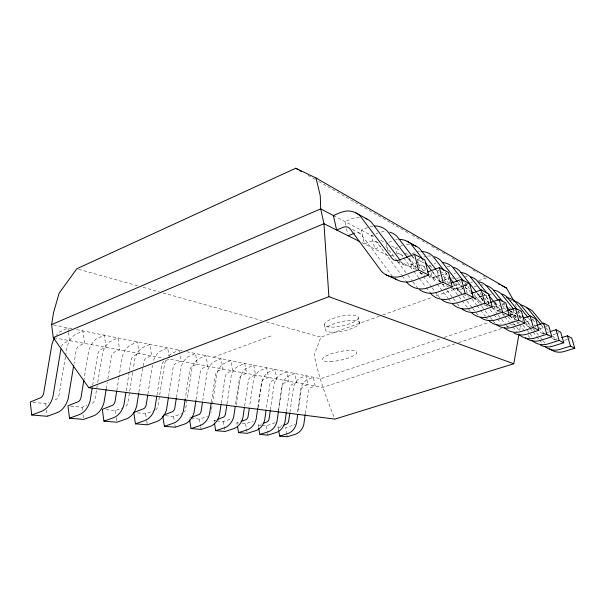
<?xml version="1.0" encoding="UTF-8"?>
<svg xmlns="http://www.w3.org/2000/svg" width="605" height="605" viewBox="0 0 605 605"><rect width="100%" height="100%" fill="white"/><g stroke="black" fill="none" stroke-linecap="round" stroke-linejoin="round"><path stroke-width="0.45" stroke-dasharray="3.02 2.27" d="M305.328 413.608L308.444 391.707A4.477 3.842 -80.2 0 1 311.416 387.344L315.182 386.096L313.352 377.21L306.682 379.857A13.877 11.903 -80.2 0 0 300.935 388.327L297.418 412.897M286.475 411.461L289.787 388.493A4.636 3.925 -79.9 0 1 292.843 383.971L296.7 382.67L294.854 373.489L288.025 376.242A14.361 12.168 -79.9 0 0 282.119 385.014L278.398 410.697M289.939 412.194L293.561 387.026A14.066 12.009 -80 0 1 299.377 378.435L306.107 375.75L307.937 384.75L304.141 386.02A4.537 3.88 -80 0 0 301.131 390.452L297.962 412.648M270.39 409.925L274.224 383.623A14.565 12.274 -79.7 0 1 280.198 374.722L287.095 371.931L288.933 381.241L285.046 382.557A4.704 3.963 -79.7 0 0 281.953 387.147L278.58 410.432M257.874 407.407L261.375 383.6A4.87 4.054 -79.5 0 1 264.559 378.843L268.544 377.459L266.699 367.832L259.636 370.744A15.095 12.554 -79.5 0 0 253.48 379.97L249.555 406.552M258.108 407.664L261.957 381.46A14.875 12.44 -79.6 0 1 268.038 372.37L275.033 369.504L276.878 379.002L272.931 380.356A4.802 4.016 -79.6 0 0 269.785 385.045L266.268 409.131M244.639 405.985L248.292 381.347A4.984 4.106 -79.3 0 1 251.529 376.476L255.575 375.062L253.729 365.223L246.56 368.211A15.435 12.72 -79.3 0 0 240.306 377.649L236.207 405.093M221.233 403.24L225.136 377.354A5.173 4.197 -79 0 1 228.471 372.294L232.615 370.812L230.77 360.603L223.427 363.726A16.032 13 -79 0 0 216.983 373.542L211.069 412.534M227.004 403.898L231.186 376.045A15.669 12.834 -79.2 0 1 237.515 366.456L244.753 363.416L246.598 373.406L242.514 374.843A5.059 4.144 -79.2 0 0 239.24 379.781L235.368 405.721M211.326 402.257L215.365 375.667A5.256 4.235 -78.9 0 1 218.738 370.525L222.927 369.02L221.082 358.659L213.671 361.835A16.29 13.121 -78.9 0 0 207.144 371.81L202.781 400.351M196.035 399.633L200.111 373.043A5.385 4.288 -78.8 0 1 203.552 367.772L207.802 366.222L205.972 355.619L198.44 358.886A16.683 13.295 -78.8 0 0 191.793 369.103L185.538 409.645A5.263 4.129 -81.2 0 1 184.343 412.013M176.448 397.477L181.145 367.235A16.955 13.408 -78.7 0 1 187.875 356.844L195.476 353.509L197.306 364.278L193.018 365.859A5.475 4.326 -78.7 0 0 189.531 371.22L185.357 398.241M156.967 395.156L161.497 366.388A5.71 4.424 -78.4 0 1 165.089 360.792L169.491 359.136L167.683 347.92L159.886 351.422A17.681 13.703 -78.4 0 0 152.944 362.266M168.613 396.373L172.992 368.369A5.611 4.386 -78.5 0 1 176.539 362.871L180.895 361.245L179.534 352.972M138.893 392.169L143.491 363.287A5.861 4.477 -78.3 0 1 147.159 357.54L151.621 355.831L149.836 344.328L141.918 347.943A18.15 13.877 -78.3 0 0 134.847 359.075L133.312 368.657M147.915 394.044L152.475 365.246M126.188 390.822L129.319 371.334M129.47 370.404L130.96 361.132A5.967 4.515 -78.2 0 1 134.673 355.279L139.18 353.524L137.411 341.833L129.417 345.515A18.475 13.998 -78.2 0 0 122.248 356.859L119.049 376.65M132.714 372.385L127.791 403.111A5.725 4.311 -80.5 0 1 125.545 406.613M106.23 388.826L107.274 382.428M107.871 378.768L111.29 357.736A6.126 4.575 -78.1 0 1 115.079 351.724L119.654 349.909L117.914 337.915L109.792 341.719A18.989 14.172 -78.1 0 0 102.487 353.38L97.39 384.508M116.803 390.55L118.898 377.58M92.678 385.173L97.571 355.377A6.247 4.613 -78 0 1 101.406 349.244L106.034 347.391L104.31 335.178L96.112 339.065A19.345 14.286 -78 0 0 88.701 350.953L84.027 379.259M97.239 385.438L94.955 399.398A5.982 4.394 -80.2 0 1 92.641 403.059L90.931 404.004M65.408 356.889L58.972 395.33A6.269 4.477 -79.9 0 1 56.583 399.171L53.187 400.79M65.567 355.974L67.042 347.134A19.904 14.46 -77.9 0 1 74.604 334.898L82.923 330.874L84.609 343.428L79.913 345.342A6.421 4.666 -77.9 0 0 75.996 351.656L74.007 363.62M519.642 330.413L520.459 325.785M379.343 316.211L320.862 337.144L314.252 355.15C318.774 377.187 326.36 398.294 334.928 419.106M275.177 422.759L266.208 425.852L261.708 425.398M367.606 227.571L361.268 230.157L364.46 243.906L370.774 241.372A7.336 6.33 -63.2 0 1 378.095 243.868L401.637 275.23M373.134 234.944L371.591 235.572L374.76 249.041L380.976 246.59M376.219 233.704L377.762 233.076M388.849 242.25L392.274 240.888M402.325 245.494L395.572 248.141L396.903 253.646M390.278 256.021L393.749 254.675M412.134 253.82L415.431 252.55M417.246 259.5L419.696 258.562M32.988 402.317L45.753 403.603L49.058 402.355M423.114 260.528L408.027 265.845A7.729 6.814 -61.3 0 1 403.089 264.12L400.812 261.11M416.081 266.011L411.907 267.584L408.829 255.091M429.278 265.807L430.866 265.209M434.05 264.014L435.638 263.417M422.766 270.851L426.049 269.618M213.618 357.154L271.146 335.934M70.588 406.114L82.061 407.271L86.901 405.486M440.137 275.547L432.416 278.005A7.298 6.549 -60.2 0 1 429.058 277.347M440.977 275.237L446.845 273.082M443.087 280.41L439.918 281.559L436.931 269.815M443.881 280.115L445.461 279.54A6.186 5.619 -60.2 0 1 448.441 279.291M456.662 278.587L460.208 277.294M451.625 286.74L456.276 285.068A6.02 5.505 -59.4 0 1 461.721 286.142M469.162 282.974L464.927 284.494L467.597 294.635M105.996 409.683L115.215 410.613L123.019 407.823M461.955 286.483L454.234 288.887A6.912 6.292 -58.9 0 1 451.005 288.237M462.81 286.18L467.952 284.342M382.889 314.94L432.514 297.184M436.061 295.913L463.536 286.082M464.421 285.764L467.96 284.494M478.6 280.69L486.571 277.831L483.297 275.956M463.165 288.585L457.819 290.491L455.792 282.694M473.912 286.936L476.483 286.021M474.199 298.673L479.364 296.866A5.664 5.256 -57.5 0 1 482.147 296.662M137.411 412.852L145.608 413.684L154.078 410.727M481.625 296.314L473.866 298.673M482.503 296.004L486.904 294.469M491.434 294.045L486.465 295.777L488.56 303.581M485.913 302.379L488.447 301.502A5.521 5.158 -56.6 0 1 489.808 301.222M488.008 303.302L489.725 302.704M165.399 415.68L173.582 416.505L181.855 413.676M494.005 307.045L499.08 305.313M502.468 304.156L504.154 303.581M500.985 309.299L497.726 310.41L495.427 301.925M189.32 418.093L190.946 417.541M504.706 311.688L506.491 311.083M191.15 418.274L199.408 419.106L207.485 416.406M510.06 315.129L520.58 311.605M439.737 338.891L320.756 378.7L186.771 351.762M444.214 337.393L488.938 322.427M510.408 315.243L515.778 313.443M515.717 315.439L510.975 317.02L509.75 312.558M214.283 422.411L213.973 420.581L215.743 419.991M454.93 343.874L322.578 387.465L168.402 358.931M458.507 342.695L501.432 328.56M506.801 326.791L520.217 322.374M216.771 420.861L223.321 421.519L231.208 418.932M525.563 322.231L529.783 320.839M530.623 320.567L534.003 319.455M237.152 424.649L236.842 422.887L238.567 422.32M534.699 326.05L536.491 325.467M242.053 423.409L245.532 423.765L253.238 421.277M539.91 328.696L543.441 327.555M544.318 327.267L546.965 326.413M258.585 427.591L258.108 425.035L261.489 423.954M547.412 332.5L549.136 331.948M553.061 334.671L555.609 333.862M556.464 333.589L559.02 332.773M278.474 429.754L277.952 427.032L282.074 425.731M564.601 340.381L569.986 338.687M370.139 226.792L372.74 226.104M381.173 232.078L382.882 231.639A22.241 19.33 -62.9 0 1 386.345 231.556M395.64 239.92L397.303 239.504M417.034 252.164L419.446 251.582M423.75 257.019L426.124 256.459M454.037 273.316L455.527 272.984M470.856 282.369L472.656 281.975M545.68 333.06L543.592 333.438A5.362 5.135 -45.2 0 1 539.872 332.092M557.447 338.981L555.435 339.344A5.158 4.969 -40.9 0 1 551.828 338.036M213.973 420.581L215.841 420.77M236.842 422.887L238.574 423.061M258.108 425.035L260.808 425.307M277.952 427.032L280.47 427.289M54.17 337.794L163.758 358.077M53.467 324.953L71.98 328.674M76.608 329.604L182.143 350.824M78.627 269.27L137.592 285.794M143.037 287.322L159.372 291.897M163.002 292.911L261.889 320.62M266.427 321.89L320.862 337.144M397.16 261.519L404.526 265.171M419.575 272.643L425.103 275.388M448.691 287.088L442.512 284.017A7.063 6.39 -59.4 0 0 445.787 284.675M463.105 294.242L469.23 297.282M484.008 304.61L488.636 306.909M502.521 313.798L504.888 314.971M528.029 326.45L530.298 327.577M540.961 332.871L543.403 334.081M552.887 338.785L555.897 340.282M361.866 242.613L388.826 256.066M398.937 261.11L415.264 269.255M428.431 275.827L441.068 282.134M452.865 288.018L462.129 292.646M473.927 298.53L481.512 302.318M492.462 307.786L500.048 311.567M509.312 316.196L516.897 319.977M352.397 229.492L359.68 233.25M375.728 241.531L378.843 243.134M400.253 254.183L404.39 256.323M422.343 265.587L425.64 267.281M443.185 276.341L449.001 279.344M460.556 285.303L462.069 286.089M465.109 287.655L467.385 288.827M477.186 293.886L481.882 296.314M494.088 302.613L498.202 304.731M510.287 310.97L511.807 311.749M521.109 316.551L519.468 315.704A5.105 4.848 -52.6 0 1 520.504 316.438M333.385 215.546L374.102 236.888M380.772 240.382L385.778 243.006M391.624 246.069L399.965 250.44M404.972 253.064L409.146 255.257M411.892 256.694L413.419 257.496M417.488 259.628L424.166 263.13M429.172 265.754L433.346 267.939M437.521 270.125L439.185 271.002M440.024 271.433L447.534 275.373M451.708 277.559L454.113 278.822M459.218 281.491L460.881 282.369M464.224 284.116L469.23 286.74M484.25 294.612L487.585 296.367M501.772 303.801L505.107 305.548M509.002 307.59L511.157 308.716M511.785 309.049L514.288 310.357M307.99 175.299L315.364 179.534M318.638 181.417L390.724 222.806M391.548 223.275L407.929 232.683M412.028 235.035L421.035 240.208M421.859 240.677L427.591 243.974M431.69 246.318L439.056 250.553M442.338 252.436L447.254 255.257M452.169 258.078L457.902 261.375M462.001 263.727L466.909 266.548M472.649 269.838L477.564 272.658M546.202 327.834L549.189 331.495M552.766 335.888L556.35 340.282M541.233 325.021L543.585 327.918M532.506 319.417L535.425 323.017M538.926 327.335L544.182 333.809M528.641 318.23L530.419 320.416M533.958 324.794L536.325 327.713M532.612 327.887L526.191 319.947A5.029 4.787 -51.6 0 0 525.405 318.964M533.194 328.613L536.106 332.221M536.688 332.947L540.189 337.28M540.772 338.006L542.519 340.169M543.108 340.895L544.855 343.058M518.137 310.834L521.071 314.471M524.588 318.835L531.046 326.836M525.427 322.556L529.557 327.683M530.146 328.417L532.506 331.343M533.096 332.077L536.045 335.737M536.635 336.471L539.002 339.405M539.592 340.139L541.951 343.065M518.788 315.568L522.841 320.605M525.737 324.204L526.902 325.649A5.581 5.316 -48.8 0 0 530.751 327.033M516.594 317.156L513.668 313.511A5.226 4.931 -53.9 0 0 510.59 311.318M523.038 325.18L526.547 329.559M527.136 330.285L529.473 333.204M530.063 333.93L534.162 339.042M503.814 303.097L504.993 304.572M510.31 311.197L516.806 319.304M509.539 312.233L515.891 320.181M516.473 320.9L518.788 323.788M519.362 324.507L525.722 332.447M528.036 335.336L529.768 337.507M502.271 305.487L506.945 311.333M510.446 315.712L512.783 318.631A5.823 5.505 -51.8 0 0 515.309 319.954M508.366 316.884L513.07 322.783M513.66 323.524L516.012 326.473M516.602 327.214L518.961 330.164M494.391 302.432L501.371 311.197M504.275 316.037L494.391 303.604A5.521 5.158 -56.6 0 0 493.544 302.545M504.857 316.77L508.934 321.883M509.516 322.616L512.42 326.276M513.002 327.002L516.496 331.389M482.971 292.843L489.301 300.814M493.332 305.896L497.363 310.97A6.088 5.71 -54.2 0 0 498.573 311.84M489.475 304.118L485.422 298.999A5.664 5.256 -57.5 0 0 484.567 297.917M492.372 307.771L497.582 314.343M498.157 315.076L501.053 318.729M501.636 319.463L505.682 324.575M506.264 325.301L508.578 328.228M477.073 292.941L483.387 300.935M483.198 300.874L479.19 295.8A5.763 5.324 -58.1 0 0 475.87 293.425M486.639 305.23L487.781 306.674M490.073 309.579L493.514 313.927M494.081 314.653L496.947 318.275M497.522 319.001L500.955 323.357M464.738 282.611L469.389 288.524M474.048 294.438L480.446 302.56A6.383 5.921 -56.3 0 0 481.693 303.46M470.592 292.268L469.427 290.786A5.914 5.43 -58.9 0 0 466.039 288.358M474.093 296.722L481.104 305.631M481.686 306.372L484.605 310.085M485.187 310.834L489.853 316.77M490.443 317.512L492.772 320.484M493.362 321.225L495.109 323.456M471.87 299.089L476.498 304.996M477.073 305.729L479.962 309.42M480.544 310.161L485.165 316.06M485.747 316.801L487.479 319.009M457.872 282.285L463.097 288.963M445.098 271.887L447.98 275.577M454.317 283.7L461.804 293.296M453.092 283.284L462.318 295.119M462.901 295.853L466.357 300.292M466.931 301.033L472.119 307.688M472.702 308.429L475.583 312.127M476.158 312.868L478.464 315.825M449.061 283.858L444.486 277.975A6.3 5.695 -60.6 0 0 442.353 275.91M452.487 288.275L461.638 300.057M462.212 300.791L467.93 308.149M468.497 308.89L470.214 311.099M436.439 270.201L439.313 273.914M443.919 279.85L445.651 282.074M432.757 271.947L441.892 283.775M442.467 284.516L446.46 289.697M447.034 290.43L452.744 297.826M453.311 298.567L456.737 303.007M457.312 303.74L459.596 306.697M432.015 271.191L440.591 282.301M425.686 269.21L424.551 267.735A6.61 5.891 -61.6 0 0 419.318 265.013M429.648 274.368L436.455 283.208M437.022 283.949L447.791 297.947M448.358 298.688L450.619 301.638M412.232 256.195L414.516 259.182M417.949 263.659L423.099 270.374M416.709 267.765L411.612 261.088A6.814 6.02 -62.1 0 0 407.868 258.373M420.112 272.212L431.448 287.05M432.008 287.791L439.948 298.174M408.504 258.948L416.467 269.384M403.656 257.904L413.23 270.495M413.797 271.237L418.864 277.899M419.424 278.64L425.625 286.785M426.185 287.526L429.565 291.973M397.205 261.005L388.183 249.056A7.177 6.239 -62.9 0 0 385.854 246.757M397.765 261.746L407.346 274.443M407.914 275.192L412.421 281.166M412.981 281.915L417.495 287.889M402.196 275.978L405.562 280.463M392.418 276.394L362.092 235.648A7.585 6.474 -63.7 0 0 356.345 232.66M515.354 304.149L516.284 306.667M517.842 310.864L520.383 319.478M513.32 309.851L515.997 319.531M480.567 292.684L483.153 302.371M448.123 276.447L449.946 283.495M431.002 272.636L432.295 277.755L437.922 275.683A6.3 5.695 -60.6 0 1 439.427 275.343M417.465 260.377L419.424 268.265M386.277 243.27L388.16 251.12M345.72 225.128L344.91 221.589L352.223 218.541L356.67 217.339A23.504 20.048 -63.7 0 1 359.37 217.187M346.521 228.675L347.731 233.984M358.425 317.859A17.379 4.84 -12.4 0 1 332.402 327.116A17.379 4.84 -12.4 0 1 333.446 318.336A17.379 4.84 -12.4 0 1 358.425 317.859L359.574 322.994A17.409 4.757 -12.3 0 1 333.499 332.198A17.409 4.757 -12.3 0 1 334.58 323.569A17.409 4.757 -12.3 0 1 359.574 322.994M324.416 324.53L325.52 329.687M286.732 434.065L285.515 427.795L294.272 424.816A4.386 3.713 -83 0 0 295.074 424.12M286.906 434.965L287.254 436.749M266.208 425.852L267.433 432.333M267.607 433.256L267.954 435.108M245.532 423.765L247.271 433.346M223.321 421.519L225.06 431.456M199.408 419.106L200.557 425.98M200.701 426.843L201.132 429.414M179.382 352.049L179.08 350.212L171.359 353.645A17.386 13.582 -78.5 0 0 168.409 356.496M173.582 416.505L174.293 420.967M174.86 424.536L175.291 427.213M145.608 413.684L146.591 420.188M146.735 421.11L147.295 424.831M115.215 410.613L115.721 414.191M116.221 417.768L116.856 422.237M82.061 407.271L82.552 411.007M83.036 414.743L83.649 419.409M68.441 331.525L67.964 327.872L59.562 331.986A20.298 14.565 -77.8 0 0 56.31 335.344M68.554 332.432L69.62 340.653L64.886 342.619A6.549 4.704 -77.8 0 0 61.196 347.383M45.753 403.603L46.078 406.326M46.517 409.956L47.273 416.308M464.625 276.213A18.316 16.827 -58.9 0 1 467.317 276.205M494.255 304.474A5.437 5.09 -55.9 0 1 500.123 306.553M480.741 285.008A17.545 16.29 -57.5 0 1 483.35 285.008M548.44 335.858A5.271 5.067 -43.6 0 1 547.101 335.745M502.619 308.747A5.309 4.999 -54.7 0 1 505.258 308.573M509.221 300.534A16.184 15.291 -53.9 0 1 511.656 300.556M397.114 253.601A6.957 6.111 -62.5 0 1 402.537 256.422M406.431 244.48A21.107 18.657 -62.1 0 1 409.767 244.435M427.705 256.081A20.086 18.014 -61.2 0 1 430.919 256.059M520.678 317.973A5.029 4.787 -51.6 0 1 521.941 317.731M447.019 266.616A19.156 17.401 -60.1 0 1 449.802 266.586M155.704 409.865A5.483 4.22 -80.9 0 0 157.875 406.515L164.507 364.301A17.386 13.582 -78.5 0 1 166.072 360.126M422.993 273.309A7.464 6.655 -60.7 0 1 418.176 271.622M330.466 361.54A17.56 4.273 -12.2 0 0 356.738 352.677A17.56 4.273 -12.2 0 0 331.464 353.789A17.56 4.273 -12.2 0 0 330.466 361.54"/><path stroke-width="0.91" d="M305.2 414.523L303.778 424.566A13.749 11.639 -83 0 1 295.149 434.322L287.254 436.749L279.691 436.107L278.648 430.662M286.346 412.376L284.887 422.479A14.217 11.896 -82.6 0 1 276.031 432.59L267.954 435.108L259.855 434.42L258.743 428.446M289.81 413.102L288.63 421.307A4.439 3.743 -82.9 0 1 286.793 424.007L283.722 425.217M297.698 414.501L296.374 423.75A13.93 11.745 -82.9 0 1 287.655 433.641L279.691 436.107M270.253 410.84L269.051 419.091A4.598 3.827 -82.5 0 1 267.16 421.889L263.175 423.409M278.444 411.362L276.961 421.609A14.422 11.994 -82.5 0 1 268.007 431.857L259.855 434.42M257.738 408.322L256.127 419.31A14.944 12.259 -82.1 0 1 246.923 429.943L238.582 432.605L237.47 426.419M266.132 410.061L264.642 420.248A14.732 12.153 -82.2 0 1 255.537 430.722L247.271 433.346L238.582 432.605M244.367 407.808L242.877 417.851A15.276 12.418 -81.9 0 1 233.522 428.726L225.06 431.456L215.705 430.654L214.442 423.326M249.283 408.398L248.05 416.716A4.764 3.91 -82.1 0 1 246.099 419.62L241.161 421.481M221.09 404.17L219.418 415.264A15.866 12.682 -81.5 0 1 209.799 426.57L201.132 429.414L191.036 428.559L189.607 419.832M226.86 404.828L225.461 414.16A4.946 3.993 -81.7 0 1 223.457 417.178L217.513 419.409M235.232 406.651L233.704 416.837A15.511 12.523 -81.7 0 1 224.251 427.886L215.705 430.654M211.19 403.172L209.519 414.168A16.116 12.796 -81.4 0 1 199.786 425.663L191.036 428.559M195.891 400.548L194.069 412.466A16.509 12.955 -81.2 0 1 184.17 424.241L175.291 427.213L164.363 426.283L162.805 416.308M202.501 402.196L201.094 411.408A5.135 4.076 -81.4 0 1 199.03 414.538L191.762 417.268M176.305 398.385L174.747 408.428A5.347 4.167 -81.1 0 1 172.614 411.687L163.501 415.113M185.213 399.171L183.338 411.287A16.774 13.068 -81.1 0 1 173.325 423.258L164.363 426.283M156.816 396.086L154.918 408.148A17.492 13.348 -80.7 0 1 144.603 420.649L135.429 423.818L133.758 412.489L143.952 408.594A5.574 4.258 -80.7 0 0 146.145 405.191L147.764 394.974M168.47 397.303L166.572 409.434A17.197 13.234 -80.9 0 1 156.385 421.723L147.295 424.831L135.429 423.818M138.742 393.099L136.662 406.136A17.946 13.507 -80.5 0 1 126.165 418.978L116.856 422.237L103.924 421.133L102.305 409.313L112.734 405.229A5.823 4.341 -80.4 0 0 115.003 401.667L116.652 391.473M125.885 392.675L123.949 404.737A18.271 13.62 -80.4 0 1 113.324 417.813L103.924 421.133M518.992 334.119L513.774 363.764L334.928 419.106L88.769 387.692L53.24 337.62L51.614 324.582L53.588 312.43L59.139 293.191L76.812 268.764L295.701 168.25L316.037 177.983L506.514 288.041L513.819 300.866M106.087 389.741L103.999 402.537A18.77 13.779 -80.2 0 1 93.178 415.983L83.649 419.409L69.499 418.206L67.942 405.842L78.62 401.546A6.095 4.424 -80.1 0 0 80.964 397.818L83.876 380.19M92.217 387.964L90.077 401.002A19.118 13.885 -80.1 0 1 79.119 414.705L69.499 418.206M73.697 365.465L68.183 398.589A19.67 14.044 -79.9 0 1 57.029 412.701L47.273 416.308L31.732 414.985L30.25 402.045L41.178 397.508A6.39 4.507 -79.8 0 0 43.598 393.59L51.901 344.472A20.298 14.565 -77.8 0 1 54.488 338.104M60.908 349.062L52.877 396.903A20.056 14.149 -79.8 0 1 41.571 411.294L31.732 414.985M51.614 324.582L320.695 208.891L334.043 215.894M53.24 337.62L323.955 223.691L359.34 241.35M348.14 235.753L354.606 233.114M414.606 254.395L397.447 260.573A7.91 6.927 -61.7 0 1 392.426 258.827L360.194 216A24.049 20.351 -63.9 0 0 345.334 211.16L340.812 212.4L333.385 215.546L336.63 230.013L343.201 227.283A7.767 6.564 -63.9 0 1 350.802 229.855L381.543 271.418A24.82 21.735 -61.7 0 0 403.089 275.691L418.463 269.928L428.688 275.056L424.869 259.863L414.606 254.395L418.463 269.928M88.769 387.692L328.901 296.707L513.774 363.764M427.44 272.046L439.389 267.599L448.524 272.462L452.238 286.861L437.816 292.041A22.892 20.532 -60.2 0 1 419.522 289.636M428.688 275.056L413.601 280.644A24.238 21.379 -61.3 0 1 395.292 278.769M452.238 286.861L443.147 282.301L428.461 287.64A23.406 20.865 -60.7 0 1 407.8 283.45L406.681 281.953M451.027 283.148L461.486 279.366L469.661 283.722L473.276 297.403L459.467 302.235A21.689 19.738 -58.9 0 1 441.907 299.846M473.276 297.403L465.139 293.319L451.088 298.295A22.151 20.048 -59.4 0 1 431.252 294.189L430.125 292.714M471.272 293.463L481.3 289.924L488.666 293.849L492.183 306.879L478.933 311.401A20.608 18.997 -57.3 0 1 462.054 309.042M492.183 306.879L484.855 303.203L471.386 307.854A21.031 19.292 -58 0 1 452.321 303.846M490.587 302.409L499.178 299.445L505.848 302.999L509.259 315.439L496.539 319.697A19.632 18.301 -55.5 0 1 480.287 317.36M509.259 315.439L502.626 312.112L489.702 316.476A20.01 18.573 -56.3 0 1 471.355 312.566M507.376 310.781L515.384 308.081L521.449 311.318L524.769 323.206L512.533 327.222A18.755 17.643 -53.3 0 1 496.501 324.651M523.295 318.215L530.146 315.946L535.69 318.895L538.911 330.3L527.129 334.096A17.946 17.031 -50.6 0 1 513.902 333.015M524.769 323.206L518.742 320.189L506.317 324.295A19.095 17.9 -54.2 0 1 488.636 320.484M536.491 325.467L543.645 323.138L548.735 325.845L551.866 336.788L540.507 340.396A17.212 16.448 -47.4 0 1 525.556 337.923M538.911 330.3L533.406 327.539L521.449 331.419A18.263 17.273 -51.8 0 1 504.396 327.706M549.998 331.676L556.048 329.74L560.722 332.236L563.769 342.755L552.804 346.181A16.547 15.896 -43.6 0 1 540.454 345.107M551.866 336.788L546.814 334.262L535.289 337.938A17.5 16.675 -48.8 0 1 518.818 334.315M561.621 337.666L567.467 335.828L571.786 338.127L574.75 348.261L564.147 351.528A15.927 15.375 -39 0 1 549.529 348.646M563.769 342.755L559.126 340.433L548.001 343.92A16.804 16.116 -45.2 0 1 532.082 340.396M574.75 348.261L570.462 346.113L559.716 349.44A16.169 15.586 -40.9 0 1 544.908 346.536M386.073 274.814L396.872 279.729M498.202 283.783L499.866 284.637M501.53 285.484L506.514 288.041M355.846 212.877L367.016 219.055M407.052 241.213L416.036 246.19M295.701 168.25L298.159 169.657M299.793 170.602L301.434 171.54M543.214 324.174L532.627 311.197A15.586 14.83 -51.6 0 0 526.531 307.862M540.643 324.303L527.817 308.542A15.821 15.012 -52.5 0 0 520.882 304.988M529.587 315.825L520.323 304.406A16.184 15.291 -53.9 0 0 513.259 300.791M528.052 317.496L515.127 301.54A16.441 15.48 -54.7 0 0 506.355 297.645M516.957 309.382L507.02 297.063A16.834 15.775 -55.9 0 0 502.127 294.015M522.244 315.923L523.998 318.109M513.569 309.087L501.386 293.947A17.114 15.98 -56.6 0 0 494.005 290.173M502.626 301.623L492.583 289.092A17.545 16.29 -57.5 0 0 485.891 285.431M506.173 306.039L509.72 310.463M498.187 300.375L486.458 285.704A17.848 16.501 -58.1 0 0 478.827 281.809M487.418 293.667L476.861 280.41A18.316 16.827 -58.9 0 0 470.803 276.871M488.583 295.134L493.816 301.706M481.24 290.665L470.176 276.719A18.642 17.053 -59.4 0 0 460.503 272.462M476.498 292.215L459.679 270.927A19.156 17.401 -60.1 0 0 453.41 267.259M463.574 281.136L452.343 266.873A19.519 17.643 -60.6 0 0 442.338 262.487M471.136 290.74L472.883 292.956M457.289 281.544L440.818 260.513A20.086 18.014 -61.2 0 0 434.33 256.717M443.949 270.412L432.749 256.059A20.487 18.263 -61.6 0 0 421.08 251.483M449.129 277.06L453.735 282.966M435.865 269.459L420.021 249.033A21.107 18.657 -62.1 0 0 412.988 245.002M422.865 259.348L411.098 244.102A21.546 18.921 -62.5 0 0 398.998 239.391M425.149 262.305L431.441 270.45M411.657 255.454L396.978 236.313A22.241 19.33 -62.9 0 0 389.688 232.138M407.369 257.458L387.049 230.83A22.733 19.617 -63.2 0 0 374.495 225.975M400.238 260.362L371.304 222.133A23.504 20.048 -63.7 0 0 365.42 218.352M567.467 335.828L570.462 346.113M556.048 329.74L559.126 340.433M543.645 323.138L546.814 334.262M530.146 315.946L533.406 327.539M515.384 308.081L518.742 320.189M499.178 299.445L502.626 312.112M481.3 289.924L484.855 303.203M461.486 279.366L465.139 293.319M439.389 267.599L443.147 282.301M316.037 177.983L320.264 195.786L320.695 208.891L323.955 223.691L328.901 296.707"/></g></svg>
